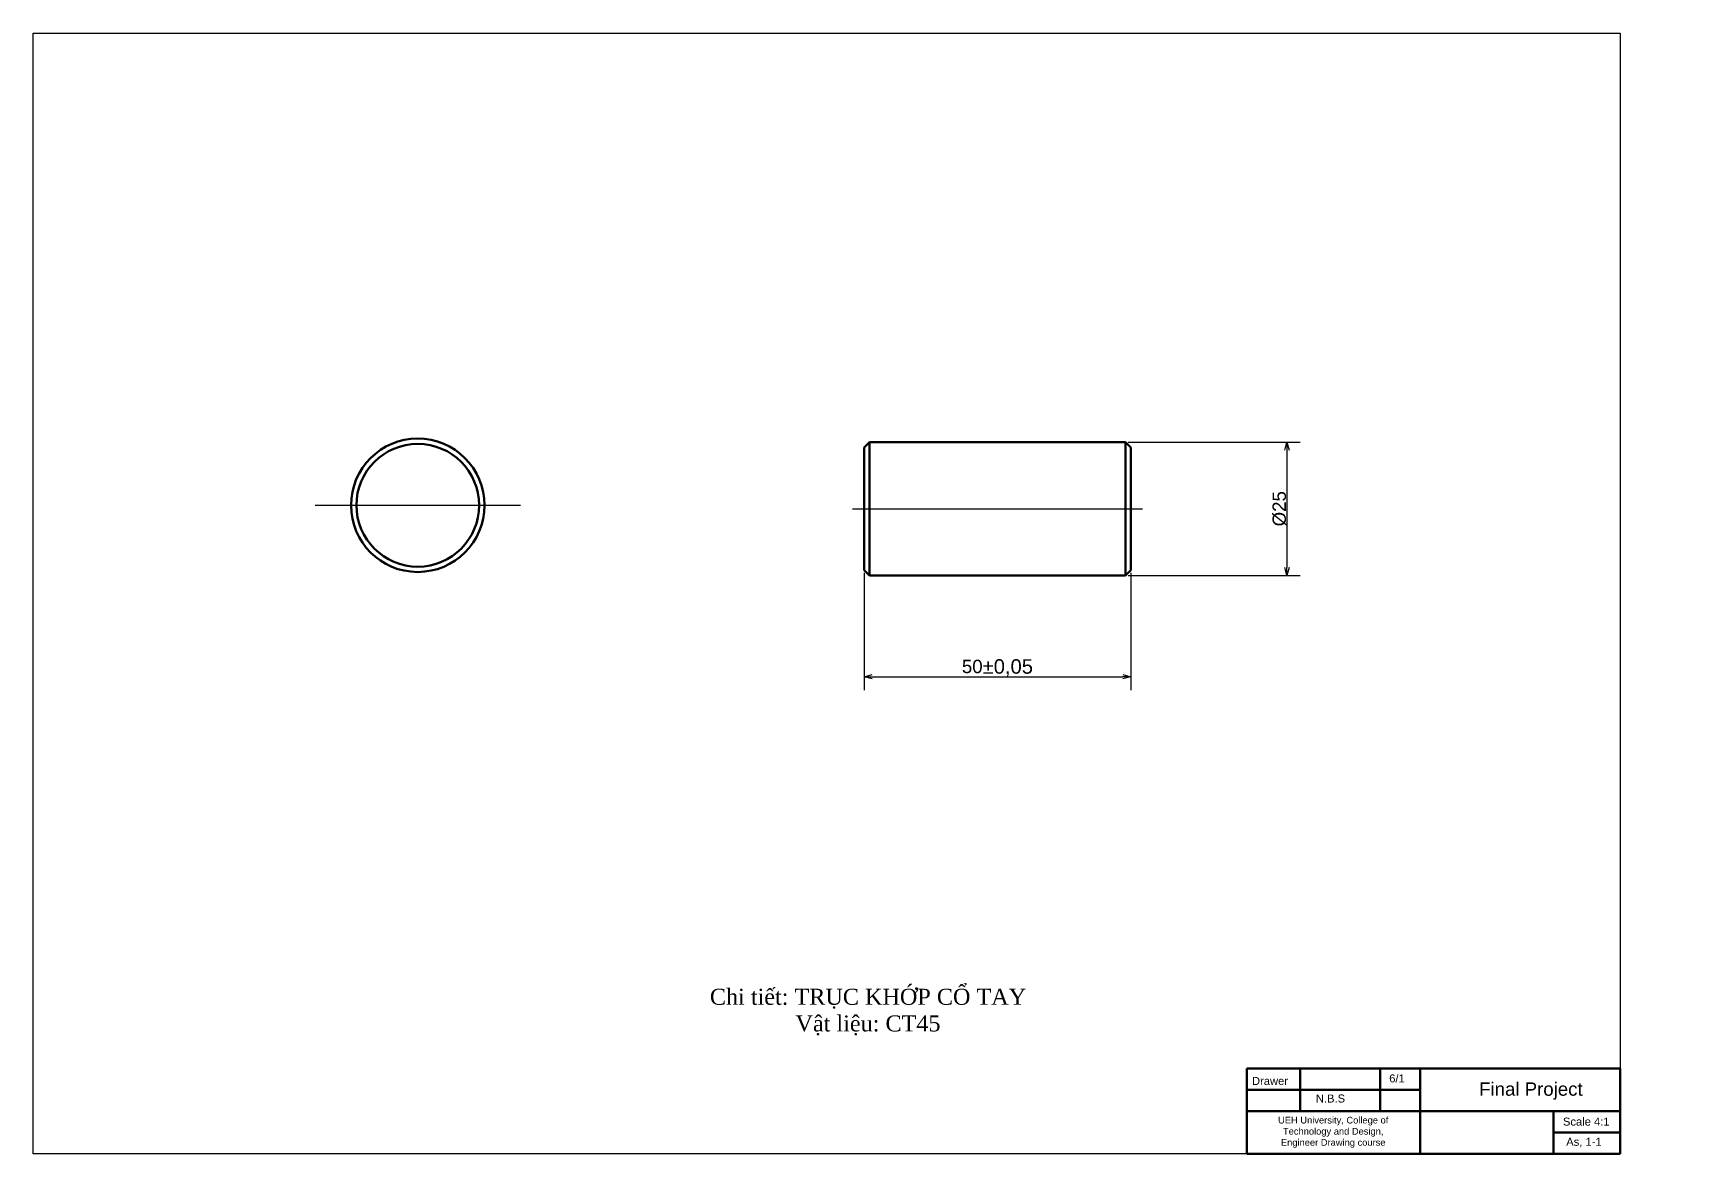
# Model space of a CAD drawing. Header units: inches. Extents: x 632 to 5727, y -9589 to -3994.
# Drawn here: x 5107 to 5727, y -5701 to -5281 of the extents above; entities that cross this region are included whole.
import ezdxf

# ---------------------------------------------------------------- set-up
doc = ezdxf.new("R2010")
doc.units = ezdxf.units.IN
doc.header["$MEASUREMENT"] = 0
doc.linetypes.add('CENTER2', pattern=[1.125, 0.75, -0.125, 0.125, -0.125])
for name, color, linetype, lineweight, plot in [('center line', 5, 'CENTER2', 25, False), ('Dimension line', 3, 'Continuous', 25, False), ('visible line', 7, 'Continuous', 50, False)]:
    doc.layers.add(name, color=color, linetype=linetype, lineweight=lineweight, plot=plot)
doc.styles.get("Standard").update_dxf_attribs({"font": 'arial.ttf'})
doc.dimstyles.new('ISO A3', dxfattribs={"dimtxt": 5, "dimasz": 3, "dimexe": 5, "dimexo": 1, "dimgap": 0.09, "dimtad": 1, "dimtoh": 1, "dimdec": 0, "dimzin": 0, "dimdsep": 46, "dimtxsty": 'Standard', "dimblk": 'OPEN30', "dimcen": 0.09, "dimclrd": 256, "dimclre": 256, "dimadec": 0, "dimazin": 0, "dimtfac": 1, "dimtdec": 0, "dimtofl": 0, "dimtmove": 0, "dimatfit": 3, "dimldrblk": 'OPEN30', "dimfxl": 1, "dimtolj": 1, "dimtzin": 0, "dimarcsym": 0})

# ---------------------------------------------------------------- blocks, each defined once
blk = doc.blocks.new('_Open30')
at = {"color": 0, "linetype": 'ByBlock', "lineweight": -2}
for p, q in [((-1, 0.27), (0, 0)), ((0, 0), (-1, -0.27)), ((0, 0), (-1, 0))]:
    blk.add_line(p, q, dxfattribs=at)
blk = doc.blocks.new('*D179')
at = {"layer": 'Defpoints', "color": 0, "transparency": 16777216}
for p in [(5516.61, -5433.97), (5516.61, -5483.97), (5577.12, -5483.97)]:
    blk.add_point(p, dxfattribs=at)
at = {"layer": 'Dimension line', "lineweight": -2, "transparency": 16777216}
for p, q in [((5517.61, -5433.97), (5582.12, -5433.97)), ((5577.12, -5436.97), (5577.12, -5480.97)), ((5517.61, -5483.97), (5582.12, -5483.97))]:
    blk.add_line(p, q, dxfattribs=at)
at = {"layer": 'Dimension line', "lineweight": -2, "transparency": 16777216, "xscale": 3, "yscale": 3, "zscale": 3}
for p, rotation in [((5577.12, -5433.97), 90), ((5577.12, -5483.97), 270)]:
    blk.add_blockref('_Open30', p, dxfattribs=dict(at, rotation=rotation))
at = {"layer": 'Dimension line', "color": 0, "transparency": 16777216, "insert": (5574.34, -5458.97), "char_height": 5, "attachment_point": 5, "rotation": 90}
blk.add_mtext('\\A1;%%C25', dxfattribs=at)
blk = doc.blocks.new('*D180')
at = {"layer": 'Defpoints', "color": 0, "transparency": 16777216}
for p in [(5418.61, -5481.97), (5518.61, -5481.97), (5518.61, -5521.92)]:
    blk.add_point(p, dxfattribs=at)
at = {"layer": 'Dimension line', "lineweight": -2, "transparency": 16777216}
for p, q in [((5418.61, -5482.97), (5418.61, -5526.92)), ((5518.61, -5482.97), (5518.61, -5526.92)), ((5421.61, -5521.92), (5515.61, -5521.92))]:
    blk.add_line(p, q, dxfattribs=at)
at = {"layer": 'Dimension line', "lineweight": -2, "transparency": 16777216, "xscale": 3, "yscale": 3, "zscale": 3, "rotation": 180}
blk.add_blockref('_Open30', (5418.61, -5521.92), dxfattribs=at)
at = {"layer": 'Dimension line', "lineweight": -2, "transparency": 16777216, "xscale": 3, "yscale": 3, "zscale": 3}
blk.add_blockref('_Open30', (5518.61, -5521.92), dxfattribs=at)
at = {"layer": 'Dimension line', "color": 0, "transparency": 16777216, "insert": (5468.61, -5518.57), "char_height": 5, "width": 11.2549, "attachment_point": 5}
blk.add_mtext('\\A1;50{\\H1.08333x;±0,05}', dxfattribs=at)

msp = doc.modelspace()

# ---------------------------------------------------------------- linework, layer by layer
msp.add_lwpolyline([(5107.04876, -5280.73081), (5702.04876, -5280.73081), (5702.04876, -5700.73081), (5107.04876, -5700.73081)], close=True)
at = {"layer": 'center line'}
for p, q in [((5212.78423, -5457.67561), (5289.76182, -5457.67561)), ((5251.27302, -5457.67561, 1775.64133), (5251.27302, -5457.67561, -1775.64133)), ((5414.21015, -5458.975), (5522.93493, -5458.975))]:
    msp.add_line(p, q, dxfattribs=at)
at = {"layer": 'visible line'}
for p, q in [((5420.60628, -5433.975), (5418.60628, -5435.975)), ((5418.60628, -5435.975), (5418.60628, -5481.975)), ((5420.60628, -5433.975), (5516.60628, -5433.975)), ((5420.60628, -5433.975), (5420.60628, -5483.975)), ((5516.60628, -5483.975), (5516.60628, -5433.975)), ((5516.60628, -5433.975), (5518.60628, -5435.975)), ((5518.60628, -5435.975), (5518.60628, -5481.975)), ((5420.60628, -5483.975), (5418.60628, -5481.975)), ((5420.60628, -5483.975), (5516.60628, -5483.975)), ((5516.60628, -5483.975), (5518.60628, -5481.975)), ((5562.04876, -5668.73081), (5702.04876, -5668.73081))]:
    msp.add_line(p, q, dxfattribs=at)
at = {"layer": 'visible line', "lineweight": 50}
for p, q in [((5702.04876, -5668.73081), (5562.04876, -5668.73081)), ((5562.04876, -5668.73081), (5562.04876, -5700.73081)), ((5612.04876, -5668.73081), (5582.04876, -5668.73081)), ((5612.04876, -5668.73081), (5582.04876, -5668.73081)), ((5582.04876, -5668.73081), (5582.04876, -5684.73081)), ((5627.04876, -5668.73081), (5612.04876, -5668.73081)), ((5627.04876, -5668.73081), (5612.04876, -5668.73081)), ((5612.04876, -5668.73081), (5612.04876, -5684.73081)), ((5627.04876, -5700.73081), (5627.04876, -5668.73081)), ((5702.04876, -5700.73081), (5702.04876, -5668.73081)), ((5627.04876, -5676.73081), (5562.04876, -5676.73081)), ((5582.04876, -5676.73081), (5627.04876, -5676.73081)), ((5582.04876, -5684.73081), (5562.04876, -5684.73081)), ((5562.04876, -5684.73081), (5627.04876, -5684.73081)), ((5627.04876, -5684.73081), (5702.04876, -5684.73081)), ((5702.04876, -5684.73081), (5677.04876, -5684.73081)), ((5677.04876, -5684.73081), (5677.04876, -5700.73081)), ((5677.04876, -5692.73081), (5702.04876, -5692.73081)), ((5562.04876, -5700.73081), (5702.04876, -5700.73081)), ((5562.04876, -5700.73081), (5627.04876, -5700.73081))]:
    msp.add_line(p, q, dxfattribs=at)
at = {"layer": 'visible line'}
for radius in [25, 23]:
    msp.add_circle((5251.27302, -5457.67561), radius, dxfattribs=at)

# ---------------------------------------------------------------- texts
at = {"color": 1, "insert": (5350.16894, -5638.83922), "char_height": 6, "attachment_point": 1}
msp.add_mtext_dynamic_manual_height_columns('\\pxqc;{\\fTimes New Roman|b0|i0|c0|p18;\\C256;Chi tiết: TRỤC KHỚP CỔ TAY\\PVật liệu: CT45}', width=139.8295877, gutter_width=1, heights=[0], dxfattribs=at)
at = {"layer": 'Dimension line', "insert": (5564.0443, -5671.89671), "char_height": 3, "attachment_point": 1}
msp.add_mtext_dynamic_manual_height_columns('{\\C0;Drawer}', width=33.9958744, gutter_width=25, heights=[2.28621], dxfattribs=at)
at = {"layer": 'visible line', "attachment_point": 1}
for s, width, heights, insert, char_height in [('6/1', 33.9958744, [2.28621], (5615.49162, -5670.93612), 3), ('N.B.S', 33.9958744, [2.28621], (5587.99144, -5678.47194), 3), ('Final Project', 49.9491703, [0], (5649.19519, -5673.93418), 5), ('\\pxqc;UEH University, College of Technology and Design, \\PEngineer Drawing course ', 58.9083844, [19.15756], (5565.04174, -5686.83423), 2.5), ('Scale 4:1', 33.9958744, [2.28621], (5680.61649, -5687.12128), 3), ('As, 1-1', 33.9958744, [2.28621], (5681.84835, -5694.69144), 3)]:
    msp.add_mtext_dynamic_manual_height_columns(s, width=width, gutter_width=25, heights=heights, dxfattribs=dict(at, insert=insert, char_height=char_height))

# ---------------------------------------------------------------- dimensions: what is measured, and where the dimension line sits
at = {"layer": 'Dimension line'}
dim = msp.add_linear_dim(base=(5577.12036, -5483.975), p1=(5516.60628, -5433.975), p2=(5516.60628, -5483.975), angle=90, text='%%C25', dimstyle='ISO A3', dxfattribs=at)
dim.commit()
dim.dimension.update_dxf_attribs({"geometry": '*D179', "text_midpoint": (5574.33766, -5458.975)})
dim = msp.add_linear_dim(base=(5518.60628, -5521.9176), p1=(5418.60628, -5481.975), p2=(5518.60628, -5481.975), text='50{\\H1.08333x;±0,05}', dimstyle='ISO A3', dxfattribs=at)
dim.commit()
dim.dimension.update_dxf_attribs({"geometry": '*D180', "text_midpoint": (5468.60628, -5518.57244)})

doc.saveas('drawing.dxf')
